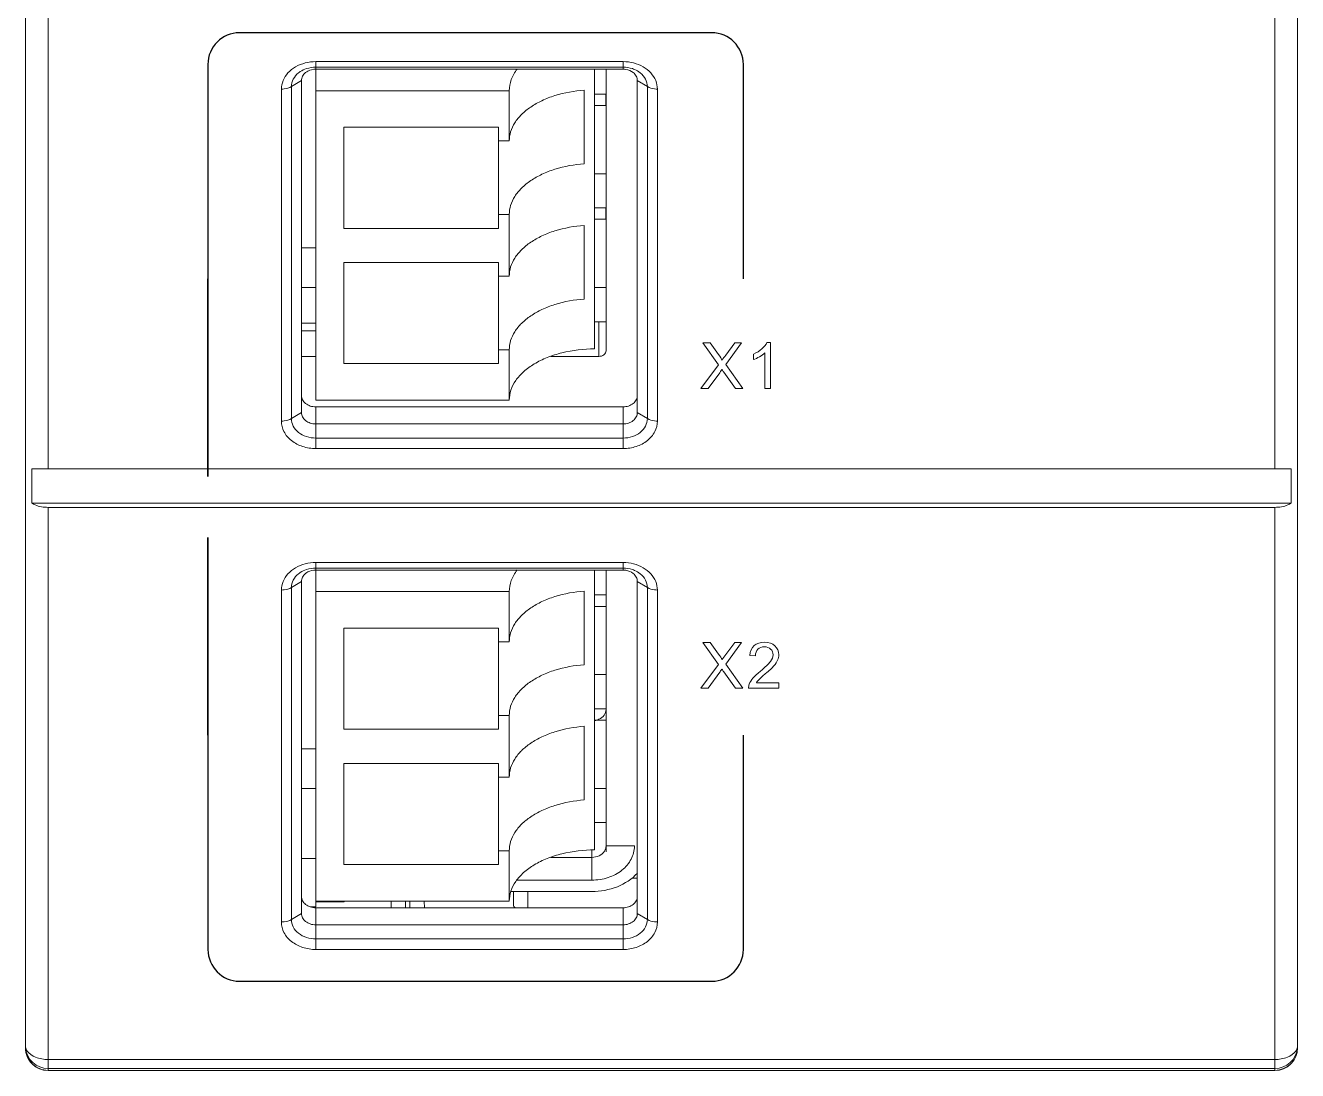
# Model space of a CAD drawing. Header units: millimetres. Extents: x 33157 to 59611, y -29750 to 1750.
# Drawn here: x 53667.38 to 53712.08, y -775.18 to -738.46 of the extents above; entities that cross this region are included whole.
import ezdxf

# ---------------------------------------------------------------- set-up
doc = ezdxf.new("R2010")
doc.units = ezdxf.units.MM
doc.layers.get('0').update_dxf_attribs({"lineweight": 18})
doc.layers.add('layer 1', color=7, linetype='Continuous', lineweight=18)
doc.layers.add('细实线', color=7, linetype='Continuous', lineweight=20)

# ---------------------------------------------------------------- blocks, each defined once
blk = doc.blocks.new('LK240S')
at = {"layer": 'layer 1', "lineweight": 25}
for points, knots in [([(53755.646, -766.932), (53755.646, -766.932), (53755.646, -766.932), (53755.646, -766.932), (53755.646, -766.932), (53755.646, -759.393), (53755.646, -759.393), (53755.646, -758.782), (53755.146, -758.282), (53754.536, -758.282), (53754.536, -758.282), (53737.941, -758.282), (53737.941, -758.282), (53737.33, -758.282), (53736.831, -758.782), (53736.831, -759.393), (53736.831, -759.393), (53736.831, -773.876), (53736.831, -773.876), (53736.831, -773.876), (53736.831, -766.932), (53736.831, -766.932)], [0, 0, 0, 0, 141550.531982, 141550.531982, 141550.531982, 283101.063963, 283101.063963, 283101.063963, 424651.595945, 424651.595945, 424651.595945, 566202.127926, 566202.127926, 566202.127926, 707752.659908, 707752.659908, 707752.659908, 849303.19189, 849303.19189, 849303.19189, 990853.723871, 990853.723871, 990853.723871, 990853.723871]), ([(53736.833, -782.959), (53736.833, -782.959), (53736.833, -776.015), (53736.833, -776.015), (53736.833, -776.015), (53736.833, -790.498), (53736.833, -790.498), (53736.833, -791.109), (53737.332, -791.608), (53737.943, -791.608), (53737.943, -791.608), (53754.537, -791.608), (53754.537, -791.608), (53755.148, -791.608), (53755.648, -791.109), (53755.648, -790.498), (53755.648, -790.498), (53755.648, -782.959), (53755.648, -782.959), (53755.648, -782.959), (53755.648, -782.959), (53755.648, -782.959), (53755.648, -782.959), (53755.648, -782.959), (53755.648, -782.959)], [0, 0, 0, 0, 140250.260456, 140250.260456, 140250.260456, 280500.520912, 280500.520912, 280500.520912, 420750.781369, 420750.781369, 420750.781369, 561001.041825, 561001.041825, 561001.041825, 701251.302281, 701251.302281, 701251.302281, 841501.562737, 841501.562737, 841501.562737, 981751.823193, 981751.823193, 981751.823193, 1122002.083649, 1122002.083649, 1122002.083649, 1122002.083649])]:
    blk.add_open_spline(points, degree=3, knots=knots, dxfattribs=at)
at = {"layer": 'layer 1'}
for points, knots in [([(53754.154, -770.785), (53754.154, -770.785), (53754.775, -769.952), (53754.775, -769.952), (53754.775, -769.952), (53754.228, -769.179), (53754.228, -769.179), (53754.228, -769.179), (53754.481, -769.179), (53754.481, -769.179), (53754.481, -769.179), (53754.774, -769.59), (53754.774, -769.59), (53754.835, -769.675), (53754.877, -769.74), (53754.902, -769.785), (53754.938, -769.729), (53754.98, -769.669), (53755.029, -769.606), (53755.029, -769.606), (53755.35, -769.179), (53755.35, -769.179), (53755.35, -769.179), (53755.583, -769.179), (53755.583, -769.179), (53755.583, -769.179), (53755.025, -769.942), (53755.025, -769.942), (53755.025, -769.942), (53755.626, -770.785), (53755.626, -770.785), (53755.626, -770.785), (53755.365, -770.785), (53755.365, -770.785), (53755.365, -770.785), (53754.959, -770.212), (53754.959, -770.212), (53754.936, -770.18), (53754.914, -770.147), (53754.894, -770.115), (53754.858, -770.169), (53754.832, -770.207), (53754.817, -770.228), (53754.817, -770.228), (53754.41, -770.785), (53754.41, -770.785), (53754.41, -770.785), (53754.154, -770.785), (53754.154, -770.785)], [0, 0, 0, 0, 135495.881895, 135495.881895, 135495.881895, 270991.763791, 270991.763791, 270991.763791, 406487.645686, 406487.645686, 406487.645686, 541983.527582, 541983.527582, 541983.527582, 677479.409477, 677479.409477, 677479.409477, 812975.291373, 812975.291373, 812975.291373, 948471.173268, 948471.173268, 948471.173268, 1083967.055163, 1083967.055163, 1083967.055163, 1219462.937059, 1219462.937059, 1219462.937059, 1354958.818954, 1354958.818954, 1354958.818954, 1490454.70085, 1490454.70085, 1490454.70085, 1625950.582745, 1625950.582745, 1625950.582745, 1761446.46464, 1761446.46464, 1761446.46464, 1896942.346536, 1896942.346536, 1896942.346536, 2032438.228431, 2032438.228431, 2032438.228431, 2167934.110327, 2167934.110327, 2167934.110327, 2167934.110327]), ([(53756.6, -770.785), (53756.6, -770.785), (53756.402, -770.785), (53756.402, -770.785), (53756.402, -770.785), (53756.402, -769.528), (53756.402, -769.528), (53756.355, -769.574), (53756.292, -769.619), (53756.215, -769.664), (53756.138, -769.709), (53756.069, -769.743), (53756.007, -769.766), (53756.007, -769.766), (53756.007, -769.575), (53756.007, -769.575), (53756.118, -769.524), (53756.214, -769.461), (53756.297, -769.387), (53756.379, -769.313), (53756.438, -769.242), (53756.472, -769.172), (53756.472, -769.172), (53756.6, -769.172), (53756.6, -769.172), (53756.6, -769.172), (53756.6, -770.785), (53756.6, -770.785)], [0, 0, 0, 0, 139180.781133, 139180.781133, 139180.781133, 278361.562265, 278361.562265, 278361.562265, 417542.343398, 417542.343398, 417542.343398, 556723.12453, 556723.12453, 556723.12453, 695903.905663, 695903.905663, 695903.905663, 835084.686796, 835084.686796, 835084.686796, 974265.467928, 974265.467928, 974265.467928, 1113446.249061, 1113446.249061, 1113446.249061, 1252627.030194, 1252627.030194, 1252627.030194, 1252627.030194]), ([(53754.154, -781.309), (53754.154, -781.309), (53754.775, -780.476), (53754.775, -780.476), (53754.775, -780.476), (53754.228, -779.703), (53754.228, -779.703), (53754.228, -779.703), (53754.481, -779.703), (53754.481, -779.703), (53754.481, -779.703), (53754.774, -780.114), (53754.774, -780.114), (53754.835, -780.199), (53754.877, -780.264), (53754.902, -780.309), (53754.938, -780.253), (53754.98, -780.193), (53755.029, -780.13), (53755.029, -780.13), (53755.35, -779.703), (53755.35, -779.703), (53755.35, -779.703), (53755.583, -779.703), (53755.583, -779.703), (53755.583, -779.703), (53755.025, -780.466), (53755.025, -780.466), (53755.025, -780.466), (53755.626, -781.309), (53755.626, -781.309), (53755.626, -781.309), (53755.365, -781.309), (53755.365, -781.309), (53755.365, -781.309), (53754.959, -780.736), (53754.959, -780.736), (53754.936, -780.704), (53754.914, -780.671), (53754.894, -780.639), (53754.858, -780.693), (53754.832, -780.731), (53754.817, -780.752), (53754.817, -780.752), (53754.41, -781.309), (53754.41, -781.309), (53754.41, -781.309), (53754.154, -781.309), (53754.154, -781.309)], [0, 0, 0, 0, 135509.316932, 135509.316932, 135509.316932, 271018.633865, 271018.633865, 271018.633865, 406527.950797, 406527.950797, 406527.950797, 542037.267729, 542037.267729, 542037.267729, 677546.584662, 677546.584662, 677546.584662, 813055.901594, 813055.901594, 813055.901594, 948565.218527, 948565.218527, 948565.218527, 1084074.535459, 1084074.535459, 1084074.535459, 1219583.852391, 1219583.852391, 1219583.852391, 1355093.169324, 1355093.169324, 1355093.169324, 1490602.486256, 1490602.486256, 1490602.486256, 1626111.803188, 1626111.803188, 1626111.803188, 1761621.120121, 1761621.120121, 1761621.120121, 1897130.437053, 1897130.437053, 1897130.437053, 2032639.753985, 2032639.753985, 2032639.753985, 2168149.070918, 2168149.070918, 2168149.070918, 2168149.070918]), ([(53756.893, -781.12), (53756.893, -781.12), (53756.893, -781.309), (53756.893, -781.309), (53756.893, -781.309), (53755.83, -781.309), (53755.83, -781.309), (53755.829, -781.261), (53755.837, -781.216), (53755.853, -781.172), (53755.881, -781.1), (53755.924, -781.028), (53755.985, -780.958), (53756.045, -780.888), (53756.131, -780.808), (53756.243, -780.716), (53756.416, -780.573), (53756.534, -780.46), (53756.596, -780.376), (53756.658, -780.292), (53756.689, -780.213), (53756.689, -780.138), (53756.689, -780.06), (53756.661, -779.994), (53756.605, -779.94), (53756.549, -779.887), (53756.476, -779.86), (53756.386, -779.86), (53756.29, -779.86), (53756.214, -779.888), (53756.157, -779.945), (53756.1, -780.002), (53756.071, -780.08), (53756.07, -780.181), (53756.07, -780.181), (53755.868, -780.16), (53755.868, -780.16), (53755.882, -780.009), (53755.934, -779.894), (53756.025, -779.815), (53756.116, -779.736), (53756.237, -779.696), (53756.39, -779.696), (53756.544, -779.696), (53756.666, -779.739), (53756.756, -779.824), (53756.846, -779.91), (53756.891, -780.016), (53756.891, -780.143), (53756.891, -780.207), (53756.878, -780.27), (53756.851, -780.332), (53756.825, -780.394), (53756.782, -780.46), (53756.721, -780.529), (53756.659, -780.597), (53756.558, -780.692), (53756.417, -780.811), (53756.298, -780.911), (53756.222, -780.978), (53756.188, -781.014), (53756.155, -781.049), (53756.127, -781.085), (53756.105, -781.12), (53756.105, -781.12), (53756.893, -781.12), (53756.893, -781.12)], [0, 0, 0, 0, 134208.233685, 134208.233685, 134208.233685, 268416.467371, 268416.467371, 268416.467371, 402624.701056, 402624.701056, 402624.701056, 536832.934741, 536832.934741, 536832.934741, 671041.168426, 671041.168426, 671041.168426, 805249.402112, 805249.402112, 805249.402112, 939457.635797, 939457.635797, 939457.635797, 1073665.869482, 1073665.869482, 1073665.869482, 1207874.103168, 1207874.103168, 1207874.103168, 1342082.336853, 1342082.336853, 1342082.336853, 1476290.570538, 1476290.570538, 1476290.570538, 1610498.804223, 1610498.804223, 1610498.804223, 1744707.037909, 1744707.037909, 1744707.037909, 1878915.271594, 1878915.271594, 1878915.271594, 2013123.505279, 2013123.505279, 2013123.505279, 2147331.738964, 2147331.738964, 2147331.738964, 2281539.97265, 2281539.97265, 2281539.97265, 2415748.206335, 2415748.206335, 2415748.206335, 2549956.44002, 2549956.44002, 2549956.44002, 2684164.673706, 2684164.673706, 2684164.673706, 2818372.907391, 2818372.907391, 2818372.907391, 2952581.141076, 2952581.141076, 2952581.141076, 2952581.141076])]:
    blk.add_open_spline(points, degree=3, knots=knots, dxfattribs=at)

msp = doc.modelspace()

# ---------------------------------------------------------------- linework, layer by layer
at = {"linetype": 'Continuous'}
for p, q in [((53667.385, -774.373), (53667.385, -609.979)), ((53712.085, -735.845), (53712.085, -774.373)), ((53711.285, -737.175), (53711.285, -754.039)), ((53668.185, -754.039), (53668.185, -737.679)), ((53677.585, -739.727), (53688.385, -739.727)), ((53677.585, -739.727), (53677.585, -739.993)), ((53688.385, -739.727), (53688.385, -739.993)), ((53677.585, -739.922), (53688.385, -739.922)), ((53677.585, -739.993), (53688.385, -739.993)), ((53677.585, -739.993), (53677.585, -751.621)), ((53687.385, -749.822), (53687.385, -739.993)), ((53687.785, -749.886), (53687.785, -739.993)), ((53676.731, -740.605), (53677.085, -740.393)), ((53676.731, -752.27), (53676.731, -740.605)), ((53677.085, -752.058), (53677.085, -740.393)), ((53689.238, -740.605), (53688.885, -740.393)), ((53688.885, -740.393), (53688.885, -752.058)), ((53689.238, -740.605), (53689.238, -752.27)), ((53676.378, -752.358), (53676.378, -740.693)), ((53677.585, -740.748), (53684.385, -740.748)), ((53684.385, -742.515), (53684.385, -740.748)), ((53687.021, -743.316), (53687.021, -740.728)), ((53687.385, -740.865), (53687.785, -740.865)), ((53687.776, -741.266), (53687.776, -740.865)), ((53689.592, -740.693), (53689.592, -752.358)), ((53687.385, -741.266), (53687.785, -741.266)), ((53684.005, -742.032), (53678.577, -742.032)), ((53678.577, -742.032), (53678.577, -745.585)), ((53684.005, -745.585), (53684.005, -742.032)), ((53684.385, -742.515), (53684.005, -742.515)), ((53687.385, -743.665), (53687.785, -743.665)), ((53684.385, -745.102), (53684.005, -745.102)), ((53684.385, -747.267), (53684.385, -745.102)), ((53687.385, -744.865), (53687.785, -744.865)), ((53687.776, -745.266), (53687.776, -744.865)), ((53678.577, -745.585), (53684.005, -745.585)), ((53687.021, -748.068), (53687.021, -745.481)), ((53687.385, -745.266), (53687.785, -745.266)), ((53677.085, -746.268), (53677.585, -746.268)), ((53684.005, -746.785), (53678.577, -746.785)), ((53678.577, -746.785), (53678.577, -750.337)), ((53684.005, -750.337), (53684.005, -746.785)), ((53684.385, -747.267), (53684.005, -747.267)), ((53677.085, -747.668), (53677.585, -747.668)), ((53687.385, -747.666), (53687.785, -747.666)), ((53677.585, -748.922), (53677.085, -748.922)), ((53687.385, -748.866), (53687.785, -748.866)), ((53687.535, -750.086), (53687.535, -748.866)), ((53677.585, -749.186), (53677.085, -749.186)), ((53684.385, -749.855), (53684.005, -749.855)), ((53684.385, -751.621), (53684.385, -749.855)), ((53677.585, -750.086), (53677.085, -750.086)), ((53678.577, -750.337), (53684.005, -750.337)), ((53687.535, -750.086), (53685.841, -750.086)), ((53677.585, -751.621), (53684.385, -751.621)), ((53676.731, -752.27), (53677.085, -752.058)), ((53677.585, -751.858), (53688.385, -751.858)), ((53677.585, -753.324), (53677.585, -751.858)), ((53688.385, -753.324), (53688.385, -751.858)), ((53689.238, -752.27), (53688.885, -752.058)), ((53688.385, -752.458), (53677.585, -752.458)), ((53688.385, -752.953), (53677.585, -752.953)), ((53688.385, -753.324), (53677.585, -753.324)), ((53667.604, -754.039), (53711.866, -754.039)), ((53667.604, -755.239), (53667.604, -754.039)), ((53711.866, -754.039), (53711.866, -755.239)), ((53667.604, -755.239), (53711.866, -755.239)), ((53711.285, -755.389), (53668.185, -755.389)), ((53668.185, -775.173), (53668.185, -755.389)), ((53711.285, -775.173), (53711.285, -755.389)), ((53677.585, -757.327), (53688.385, -757.327)), ((53677.585, -757.327), (53677.585, -757.593)), ((53677.585, -757.522), (53688.385, -757.522)), ((53677.585, -757.593), (53688.385, -757.593)), ((53677.585, -757.593), (53677.585, -769.224)), ((53687.385, -767.424), (53687.385, -757.593)), ((53687.785, -767.488), (53687.785, -757.593)), ((53688.385, -757.327), (53688.385, -757.593)), ((53676.731, -758.205), (53677.085, -757.993)), ((53677.085, -769.658), (53677.085, -757.993)), ((53689.238, -758.205), (53688.885, -757.993)), ((53688.885, -757.993), (53688.885, -769.658)), ((53676.378, -769.958), (53676.378, -758.293)), ((53676.731, -769.87), (53676.731, -758.205)), ((53677.585, -758.35), (53684.385, -758.35)), ((53684.385, -760.117), (53684.385, -758.35)), ((53687.021, -760.918), (53687.021, -758.331)), ((53687.385, -758.467), (53687.785, -758.467)), ((53689.238, -758.205), (53689.238, -769.87)), ((53689.592, -758.293), (53689.592, -769.958)), ((53687.385, -758.868), (53687.785, -758.868)), ((53684.005, -759.634), (53678.577, -759.634)), ((53678.577, -759.634), (53678.577, -763.187)), ((53684.005, -763.187), (53684.005, -759.634)), ((53684.385, -760.117), (53684.005, -760.117)), ((53687.385, -761.267), (53687.785, -761.267)), ((53687.385, -762.467), (53687.785, -762.467)), ((53684.385, -762.704), (53684.005, -762.704)), ((53684.385, -764.87), (53684.385, -762.704)), ((53687.385, -762.868), (53687.785, -762.868)), ((53678.577, -763.187), (53684.005, -763.187)), ((53687.021, -765.671), (53687.021, -763.083)), ((53677.085, -763.871), (53677.585, -763.871)), ((53684.005, -764.387), (53678.577, -764.387)), ((53678.577, -764.387), (53678.577, -767.939)), ((53684.005, -767.939), (53684.005, -764.387)), ((53684.385, -764.87), (53684.005, -764.87)), ((53677.085, -765.271), (53677.585, -765.271)), ((53687.385, -765.268), (53687.785, -765.268)), ((53687.385, -766.468), (53687.785, -766.468)), ((53684.385, -767.457), (53684.005, -767.457)), ((53684.385, -769.224), (53684.385, -767.457)), ((53687.285, -767.424), (53687.285, -767.688)), ((53688.785, -767.288), (53687.785, -767.288)), ((53677.085, -767.724), (53677.585, -767.724)), ((53678.577, -767.939), (53684.005, -767.939)), ((53685.841, -767.688), (53687.285, -767.688)), ((53687.285, -767.688), (53687.285, -768.488)), ((53684.655, -768.488), (53687.285, -768.488)), ((53688.688, -768.414), (53688.885, -768.414)), ((53677.585, -769.224), (53684.385, -769.224)), ((53677.585, -769.429), (53677.585, -769.224)), ((53678.585, -769.25), (53677.585, -769.25)), ((53678.585, -769.25), (53678.585, -769.224)), ((53680.237, -769.224), (53680.237, -769.458)), ((53680.737, -769.224), (53680.737, -769.458)), ((53680.895, -769.458), (53680.892, -769.224)), ((53681.402, -769.458), (53681.399, -769.224)), ((53684.44, -768.888), (53687.285, -768.888)), ((53684.535, -769.392), (53684.535, -768.888)), ((53685.035, -769.458), (53685.035, -768.888)), ((53676.731, -769.87), (53677.085, -769.658)), ((53677.398, -769.429), (53677.585, -769.429)), ((53677.585, -769.458), (53688.385, -769.458)), ((53677.585, -770.924), (53677.585, -769.458)), ((53688.385, -770.924), (53688.385, -769.458)), ((53689.238, -769.87), (53688.885, -769.658)), ((53688.385, -770.058), (53677.585, -770.058)), ((53688.385, -770.553), (53677.585, -770.553)), ((53688.385, -770.924), (53677.585, -770.924)), ((53711.285, -774.789), (53668.185, -774.789)), ((53711.285, -775.109), (53668.185, -775.109)), ((53668.185, -775.173), (53711.285, -775.173)), ((53668.185, -775.179), (53711.285, -775.179))]:
    msp.add_line(p, q, dxfattribs=at)
for centre, radius, start, end in [((53668.174, -774.309), 0.79, 180.0097, 184.553), ((53668.185, -774.379), 0.8, 180, 270), ((53668.185, -774.309), 0.8, 184.4934, 270.0116), ((53711.285, -774.309), 0.8, 269.9884, 355.5066), ((53711.285, -774.379), 0.8, 270, 0), ((53711.295, -774.309), 0.79, 355.447, 359.9903)]:
    msp.add_arc(centre, radius, start, end, dxfattribs=at)
for centre, major_axis, ratio, start_param, end_param in [((53685.035, -769.392), (0.5, 0), 0.244444, 3.141593, 3.727486), ((53668.185, -774.373), (0, 0.8), 0.999657, 1.570796, 3.141593), ((53711.285, -774.373), (0, 0.8), 0.999657, 3.141593, 4.712389)]:
    msp.add_ellipse(centre, major_axis=major_axis, ratio=ratio, start_param=start_param, end_param=end_param, dxfattribs=at)
for points, knots in [([(53676.378, -740.693), (53676.378, -740.591), (53676.421, -740.381), (53676.601, -740.106), (53676.876, -739.892), (53677.098, -739.804), (53677.216, -739.773)], [0, 0, 0, 0, 136944.018442, 280674.345092, 434711.860401, 598392.52304, 598392.52304, 598392.52304, 598392.52304]), ([(53688.754, -739.774), (53688.872, -739.804), (53689.094, -739.892), (53689.368, -740.106), (53689.549, -740.381), (53689.592, -740.591), (53689.592, -740.693)], [0, 0, 0, 0, 163716.529122, 317787.679171, 461552.214576, 598531.007215, 598531.007215, 598531.007215, 598531.007215]), ([(53676.731, -740.605), (53676.731, -740.515), (53676.78, -740.327), (53676.906, -740.182), (53676.981, -740.122)], [0, 0, 0, 0, 162851.697785, 337418.178086, 337418.178086, 337418.178086, 337418.178086]), ([(53676.981, -740.122), (53677.001, -740.106), (53677.086, -740.045), (53677.183, -739.999), (53677.258, -739.974)], [0, 0, 0, 0, 82083.716465, 337419.19183, 337419.19183, 337419.19183, 337419.19183]), ([(53677.085, -740.393), (53677.085, -740.34), (53677.113, -740.23), (53677.187, -740.145), (53677.231, -740.11)], [0, 0, 0, 0, 162852.976578, 337420.016622, 337420.016622, 337420.016622, 337420.016622]), ([(53677.231, -740.11), (53677.255, -740.091), (53677.36, -740.022), (53677.49, -739.993), (53677.585, -739.993)], [0, 0, 0, 0, 81193.609885, 337420.825082, 337420.825082, 337420.825082, 337420.825082]), ([(53684.664, -739.99), (53684.577, -740.102), (53684.437, -740.342), (53684.385, -740.617), (53684.385, -740.748)], [0, 0, 0, 0, 174916.56645, 337465.215913, 337465.215913, 337465.215913, 337465.215913]), ([(53688.385, -739.993), (53688.417, -739.993), (53688.542, -740.003), (53688.666, -740.052), (53688.738, -740.11)], [0, 0, 0, 0, 87587.026256, 337490.342343, 337490.342343, 337490.342343, 337490.342343]), ([(53688.712, -739.974), (53688.737, -739.983), (53688.835, -740.02), (53688.928, -740.074), (53688.988, -740.122)], [0, 0, 0, 0, 86846.747038, 337492.233576, 337492.233576, 337492.233576, 337492.233576]), ([(53688.738, -740.11), (53688.782, -740.145), (53688.856, -740.23), (53688.885, -740.34), (53688.885, -740.393)], [0, 0, 0, 0, 174605.088929, 337492.822729, 337492.822729, 337492.822729, 337492.822729]), ([(53688.988, -740.122), (53689.064, -740.182), (53689.19, -740.327), (53689.238, -740.515), (53689.238, -740.605)], [0, 0, 0, 0, 174603.64909, 337494.796156, 337494.796156, 337494.796156, 337494.796156]), ([(53676.378, -740.693), (53676.41, -740.693), (53676.532, -740.686), (53676.654, -740.651), (53676.731, -740.605)], [0, 0, 0, 0, 89919.13474, 337417.542716, 337417.542716, 337417.542716, 337417.542716]), ([(53689.592, -740.693), (53689.559, -740.693), (53689.438, -740.686), (53689.315, -740.651), (53689.238, -740.605)], [0, 0, 0, 0, 89940.647979, 337498.269677, 337498.269677, 337498.269677, 337498.269677]), ([(53687.021, -740.728), (53686.672, -740.754), (53686.161, -740.845), (53685.539, -741.084), (53685.143, -741.305), (53684.817, -741.566), (53684.573, -741.86), (53684.42, -742.18), (53684.385, -742.405), (53684.385, -742.515)], [0, 0, 0, 0, 300450.004805, 440328.978701, 570189.492532, 688940.294659, 796823.036542, 895789.388461, 989641.12856, 989641.12856, 989641.12856, 989641.12856]), ([(53687.021, -743.316), (53686.672, -743.341), (53686.161, -743.433), (53685.539, -743.671), (53685.143, -743.892), (53684.817, -744.153), (53684.573, -744.447), (53684.42, -744.767), (53684.385, -744.993), (53684.385, -745.102)], [0, 0, 0, 0, 300456.94104, 440339.144203, 570202.656014, 688956.199639, 796841.432119, 895810.068791, 989663.975566, 989663.975566, 989663.975566, 989663.975566]), ([(53687.021, -745.481), (53686.672, -745.507), (53686.161, -745.598), (53685.539, -745.836), (53685.143, -746.057), (53684.817, -746.318), (53684.573, -746.613), (53684.42, -746.932), (53684.385, -747.158), (53684.385, -747.267)], [0, 0, 0, 0, 300462.74619, 440347.652027, 570213.67294, 688969.511012, 796856.82795, 895827.376801, 989683.096935, 989683.096935, 989683.096935, 989683.096935]), ([(53687.021, -748.068), (53686.672, -748.094), (53686.161, -748.185), (53685.539, -748.423), (53685.143, -748.644), (53684.817, -748.905), (53684.573, -749.2), (53684.42, -749.52), (53684.385, -749.745), (53684.385, -749.855)], [0, 0, 0, 0, 300469.683288, 440357.818794, 570226.83806, 688985.417972, 796875.225818, 895848.059706, 989705.946784, 989705.946784, 989705.946784, 989705.946784]), ([(53687.385, -749.822), (53686.999, -749.822), (53686.429, -749.886), (53685.725, -750.109), (53685.269, -750.329), (53684.892, -750.6), (53684.607, -750.912), (53684.427, -751.257), (53684.385, -751.503), (53684.385, -751.621)], [0, 0, 0, 0, 299517.855956, 440617.086367, 571883.443595, 691600.036985, 799553.392854, 897554.262418, 989721.776656, 989721.776656, 989721.776656, 989721.776656]), ([(53687.785, -749.886), (53687.785, -749.912), (53687.771, -749.967), (53687.713, -750.033), (53687.631, -750.076), (53687.567, -750.086), (53687.535, -750.086)], [0, 0, 0, 0, 134044.120097, 277691.865294, 433941.509834, 598572.234831, 598572.234831, 598572.234831, 598572.234831]), ([(53677.085, -751.458), (53677.085, -751.511), (53677.113, -751.621), (53677.228, -751.753), (53677.393, -751.839), (53677.52, -751.858), (53677.585, -751.858)], [0, 0, 0, 0, 133993.944202, 277626.341055, 433876.697308, 598464.9945, 598464.9945, 598464.9945, 598464.9945]), ([(53688.385, -751.858), (53688.449, -751.858), (53688.576, -751.839), (53688.741, -751.753), (53688.856, -751.621), (53688.885, -751.511), (53688.885, -751.458)], [0, 0, 0, 0, 164623.489309, 320907.018831, 464569.899156, 598592.099295, 598592.099295, 598592.099295, 598592.099295]), ([(53676.378, -752.358), (53676.41, -752.358), (53676.532, -752.351), (53676.654, -752.317), (53676.731, -752.27)], [0, 0, 0, 0, 89929.02974, 337454.672754, 337454.672754, 337454.672754, 337454.672754]), ([(53677.585, -752.953), (53677.475, -752.953), (53677.258, -752.92), (53676.976, -752.774), (53676.78, -752.549), (53676.731, -752.36), (53676.731, -752.27)], [0, 0, 0, 0, 164590.99842, 320841.262229, 464473.476722, 598468.350865, 598468.350865, 598468.350865, 598468.350865]), ([(53677.585, -752.458), (53677.52, -752.458), (53677.393, -752.439), (53677.228, -752.353), (53677.113, -752.221), (53677.085, -752.111), (53677.085, -752.058)], [0, 0, 0, 0, 164589.499902, 320840.997938, 464474.444368, 598469.367717, 598469.367717, 598469.367717, 598469.367717]), ([(53688.885, -752.058), (53688.885, -752.111), (53688.856, -752.221), (53688.741, -752.353), (53688.576, -752.439), (53688.449, -752.458), (53688.385, -752.458)], [0, 0, 0, 0, 134023.019097, 277686.77729, 433971.261801, 598595.75706, 598595.75706, 598595.75706, 598595.75706]), ([(53689.238, -752.27), (53689.238, -752.36), (53689.19, -752.549), (53688.993, -752.774), (53688.712, -752.92), (53688.495, -752.953), (53688.385, -752.953)], [0, 0, 0, 0, 134025.389124, 277689.339809, 433973.808794, 598599.569795, 598599.569795, 598599.569795, 598599.569795]), ([(53689.592, -752.358), (53689.559, -752.358), (53689.438, -752.351), (53689.315, -752.317), (53689.238, -752.27)], [0, 0, 0, 0, 89950.542586, 337535.39951, 337535.39951, 337535.39951, 337535.39951]), ([(53677.585, -753.324), (53677.429, -753.324), (53677.123, -753.277), (53676.724, -753.07), (53676.447, -752.752), (53676.378, -752.485), (53676.378, -752.358)], [0, 0, 0, 0, 164600.32666, 320836.721374, 464464.085504, 598466.632636, 598466.632636, 598466.632636, 598466.632636]), ([(53689.592, -752.358), (53689.592, -752.485), (53689.523, -752.752), (53689.245, -753.07), (53688.847, -753.277), (53688.541, -753.324), (53688.385, -753.324)], [0, 0, 0, 0, 134034.037197, 277694.070319, 433966.167544, 598602.681002, 598602.681002, 598602.681002, 598602.681002]), ([(53667.604, -755.239), (53667.643, -755.264), (53667.823, -755.355), (53668.029, -755.389), (53668.185, -755.389)], [0, 0, 0, 0, 77227.919102, 337409.559927, 337409.559927, 337409.559927, 337409.559927]), ([(53711.866, -755.239), (53711.827, -755.264), (53711.646, -755.355), (53711.44, -755.389), (53711.285, -755.389)], [0, 0, 0, 0, 77290.562746, 337683.25064, 337683.25064, 337683.25064, 337683.25064]), ([(53676.378, -758.293), (53676.378, -758.191), (53676.421, -757.981), (53676.601, -757.706), (53676.876, -757.492), (53677.098, -757.404), (53677.216, -757.373)], [0, 0, 0, 0, 136966.753399, 280720.941646, 434784.029714, 598491.866032, 598491.866032, 598491.866032, 598491.866032]), ([(53676.981, -757.722), (53677.001, -757.706), (53677.086, -757.645), (53677.183, -757.599), (53677.258, -757.574)], [0, 0, 0, 0, 82097.345044, 337475.214439, 337475.214439, 337475.214439, 337475.214439]), ([(53677.231, -757.71), (53677.255, -757.691), (53677.36, -757.622), (53677.49, -757.593), (53677.585, -757.593)], [0, 0, 0, 0, 81207.090609, 337476.847684, 337476.847684, 337476.847684, 337476.847684]), ([(53684.665, -757.59), (53684.578, -757.702), (53684.437, -757.943), (53684.385, -758.218), (53684.385, -758.35)], [0, 0, 0, 0, 174980.844553, 337521.241344, 337521.241344, 337521.241344, 337521.241344]), ([(53688.385, -757.593), (53688.417, -757.593), (53688.542, -757.603), (53688.666, -757.652), (53688.738, -757.71)], [0, 0, 0, 0, 87601.565432, 337546.364698, 337546.364698, 337546.364698, 337546.364698]), ([(53688.712, -757.574), (53688.737, -757.583), (53688.835, -757.62), (53688.928, -757.674), (53688.988, -757.722)], [0, 0, 0, 0, 86861.163246, 337548.255921, 337548.255921, 337548.255921, 337548.255921]), ([(53688.754, -757.374), (53688.872, -757.404), (53689.094, -757.492), (53689.368, -757.706), (53689.549, -757.981), (53689.592, -758.191), (53689.592, -758.293)], [0, 0, 0, 0, 163743.702315, 317840.424645, 461628.821669, 598630.349649, 598630.349649, 598630.349649, 598630.349649]), ([(53676.731, -758.205), (53676.731, -758.115), (53676.78, -757.927), (53676.906, -757.782), (53676.981, -757.722)], [0, 0, 0, 0, 162878.736776, 337474.201127, 337474.201127, 337474.201127, 337474.201127]), ([(53677.085, -757.993), (53677.085, -757.94), (53677.113, -757.83), (53677.187, -757.745), (53677.231, -757.71)], [0, 0, 0, 0, 162880.015548, 337476.039484, 337476.039484, 337476.039484, 337476.039484]), ([(53688.738, -757.71), (53688.782, -757.745), (53688.856, -757.83), (53688.885, -757.94), (53688.885, -757.993)], [0, 0, 0, 0, 174634.072788, 337548.845406, 337548.845406, 337548.845406, 337548.845406]), ([(53688.988, -757.722), (53689.064, -757.782), (53689.19, -757.927), (53689.238, -758.115), (53689.238, -758.205)], [0, 0, 0, 0, 174632.632645, 337550.819034, 337550.819034, 337550.819034, 337550.819034]), ([(53676.378, -758.293), (53676.41, -758.293), (53676.532, -758.286), (53676.654, -758.251), (53676.731, -758.205)], [0, 0, 0, 0, 89934.064569, 337473.566231, 337473.566231, 337473.566231, 337473.566231]), ([(53687.021, -758.331), (53686.672, -758.356), (53686.161, -758.448), (53685.539, -758.686), (53685.143, -758.907), (53684.817, -759.168), (53684.573, -759.462), (53684.42, -759.782), (53684.385, -760.008), (53684.385, -760.117)], [0, 0, 0, 0, 300497.203059, 440398.150805, 570279.064667, 689048.521579, 796948.210964, 895930.109693, 989796.593138, 989796.593138, 989796.593138, 989796.593138]), ([(53689.592, -758.293), (53689.559, -758.293), (53689.438, -758.286), (53689.315, -758.251), (53689.238, -758.205)], [0, 0, 0, 0, 89955.577724, 337554.292882, 337554.292882, 337554.292882, 337554.292882]), ([(53687.021, -760.918), (53686.672, -760.944), (53686.161, -761.035), (53685.539, -761.273), (53685.143, -761.494), (53684.817, -761.755), (53684.573, -762.049), (53684.42, -762.369), (53684.385, -762.595), (53684.385, -762.704)], [0, 0, 0, 0, 300504.142491, 440408.320992, 570292.234216, 689064.433891, 796966.615021, 895950.799555, 989819.450675, 989819.450675, 989819.450675, 989819.450675]), ([(53687.535, -762.836), (53687.606, -762.803), (53687.731, -762.71), (53687.785, -762.559), (53687.785, -762.489)], [0, 0, 0, 0, 177661.58053, 337557.220283, 337557.220283, 337557.220283, 337557.220283]), ([(53687.021, -763.083), (53686.672, -763.109), (53686.161, -763.2), (53685.539, -763.438), (53685.143, -763.659), (53684.817, -763.92), (53684.573, -764.215), (53684.42, -764.534), (53684.385, -764.76), (53684.385, -764.87)], [0, 0, 0, 0, 300509.950317, 440416.832738, 570303.256221, 689077.751399, 796982.017948, 895968.115543, 989838.580857, 989838.580857, 989838.580857, 989838.580857]), ([(53687.021, -765.671), (53686.672, -765.696), (53686.161, -765.788), (53685.539, -766.026), (53685.143, -766.247), (53684.817, -766.508), (53684.573, -766.802), (53684.42, -767.122), (53684.385, -767.348), (53684.385, -767.457)], [0, 0, 0, 0, 300516.890611, 440427.00419, 570316.427408, 689093.66569, 797000.424294, 895988.807979, 989861.441237, 989861.441237, 989861.441237, 989861.441237]), ([(53687.385, -767.424), (53686.999, -767.424), (53686.429, -767.489), (53685.725, -767.711), (53685.269, -767.932), (53684.892, -768.202), (53684.607, -768.514), (53684.427, -768.859), (53684.385, -769.105), (53684.385, -769.224)], [0, 0, 0, 0, 299564.915117, 440686.314529, 571973.295852, 691708.69868, 799679.015789, 897695.282895, 989877.27816, 989877.27816, 989877.27816, 989877.27816]), ([(53687.285, -768.488), (53687.478, -768.488), (53687.859, -768.429), (53688.355, -768.174), (53688.698, -767.776), (53688.785, -767.446), (53688.785, -767.288)], [0, 0, 0, 0, 164462.961152, 320964.668709, 464752.543656, 598676.151568, 598676.151568, 598676.151568, 598676.151568]), ([(53687.285, -767.688), (53687.374, -767.688), (53687.547, -767.652), (53687.687, -767.539), (53687.73, -767.47)], [0, 0, 0, 0, 176738.69957, 337571.785139, 337571.785139, 337571.785139, 337571.785139]), ([(53687.73, -767.47), (53687.739, -767.456), (53687.769, -767.4), (53687.785, -767.335), (53687.785, -767.288)], [0, 0, 0, 0, 87199.609661, 337572.982869, 337572.982869, 337572.982869, 337572.982869]), ([(53687.285, -768.888), (53687.59, -768.888), (53688.184, -768.782), (53688.697, -768.451), (53688.89, -768.243)], [0, 0, 0, 0, 174771.578235, 337577.675261, 337577.675261, 337577.675261, 337577.675261]), ([(53677.085, -769.058), (53677.085, -769.111), (53677.113, -769.221), (53677.228, -769.353), (53677.393, -769.439), (53677.52, -769.458), (53677.585, -769.458)], [0, 0, 0, 0, 134016.193201, 277672.439468, 433948.740282, 598564.366506, 598564.366506, 598564.366506, 598564.366506]), ([(53688.385, -769.458), (53688.449, -769.458), (53688.576, -769.439), (53688.741, -769.353), (53688.856, -769.221), (53688.885, -769.111), (53688.885, -769.058)], [0, 0, 0, 0, 164650.818294, 320960.292293, 464647.021953, 598691.470987, 598691.470987, 598691.470987, 598691.470987]), ([(53677.585, -770.058), (53677.52, -770.058), (53677.393, -770.039), (53677.228, -769.953), (53677.113, -769.821), (53677.085, -769.711), (53677.085, -769.658)], [0, 0, 0, 0, 164616.829357, 320894.272353, 464551.568565, 598568.741256, 598568.741256, 598568.741256, 598568.741256]), ([(53688.885, -769.658), (53688.885, -769.711), (53688.856, -769.821), (53688.741, -769.953), (53688.576, -770.039), (53688.449, -770.058), (53688.385, -770.058)], [0, 0, 0, 0, 134045.268296, 277732.876151, 434043.305494, 598695.130112, 598695.130112, 598695.130112, 598695.130112]), ([(53676.378, -769.958), (53676.41, -769.958), (53676.532, -769.951), (53676.654, -769.917), (53676.731, -769.87)], [0, 0, 0, 0, 89943.964034, 337510.713027, 337510.713027, 337510.713027, 337510.713027]), ([(53677.585, -770.924), (53677.429, -770.924), (53677.123, -770.877), (53676.724, -770.67), (53676.447, -770.352), (53676.378, -770.085), (53676.378, -769.958)], [0, 0, 0, 0, 164627.658565, 320889.996352, 464541.209823, 598566.008095, 598566.008095, 598566.008095, 598566.008095]), ([(53677.585, -770.553), (53677.475, -770.553), (53677.258, -770.52), (53676.976, -770.374), (53676.78, -770.149), (53676.731, -769.96), (53676.731, -769.87)], [0, 0, 0, 0, 164618.328476, 320894.537378, 464550.601757, 598567.725521, 598567.725521, 598567.725521, 598567.725521]), ([(53689.238, -769.87), (53689.238, -769.96), (53689.19, -770.149), (53688.993, -770.374), (53688.712, -770.52), (53688.495, -770.553), (53688.385, -770.553)], [0, 0, 0, 0, 134047.63881, 277735.439287, 434045.853209, 598698.943893, 598698.943893, 598698.943893, 598698.943893]), ([(53689.592, -769.958), (53689.592, -770.085), (53689.523, -770.352), (53689.245, -770.67), (53688.847, -770.877), (53688.541, -770.924), (53688.385, -770.924)], [0, 0, 0, 0, 134056.288366, 277740.170683, 434038.210847, 598702.055832, 598702.055832, 598702.055832, 598702.055832]), ([(53689.592, -769.958), (53689.559, -769.958), (53689.438, -769.951), (53689.315, -769.917), (53689.238, -769.87)], [0, 0, 0, 0, 89965.476797, 337591.43947, 337591.43947, 337591.43947, 337591.43947]), ([(53667.385, -774.309), (53667.385, -774.324), (53667.39, -774.389), (53667.417, -774.451), (53667.445, -774.492)], [0, 0, 0, 0, 81303.974334, 337467.978865, 337467.978865, 337467.978865, 337467.978865]), ([(53667.445, -774.492), (53667.514, -774.592), (53667.761, -774.747), (53668.034, -774.789), (53668.185, -774.789)], [0, 0, 0, 0, 150718.548419, 337470.530329, 337470.530329, 337470.530329, 337470.530329]), ([(53712.025, -774.492), (53711.956, -774.592), (53711.709, -774.747), (53711.436, -774.789), (53711.285, -774.789)], [0, 0, 0, 0, 150840.962717, 337744.624992, 337744.624992, 337744.624992, 337744.624992]), ([(53712.085, -774.309), (53712.085, -774.324), (53712.08, -774.389), (53712.052, -774.451), (53712.025, -774.492)], [0, 0, 0, 0, 81371.153399, 337746.819078, 337746.819078, 337746.819078, 337746.819078])]:
    msp.add_open_spline(points, degree=3, knots=knots, dxfattribs=at)
for points in [[(53677.216, -739.773), (53677.336, -739.743), (53677.461, -739.727), (53677.585, -739.727)], [(53688.385, -739.727), (53688.509, -739.727), (53688.634, -739.743), (53688.754, -739.774)], [(53677.258, -739.974), (53677.363, -739.94), (53677.475, -739.922), (53677.585, -739.922)], [(53688.385, -739.922), (53688.495, -739.922), (53688.607, -739.94), (53688.712, -739.974)], [(53677.216, -757.373), (53677.336, -757.343), (53677.461, -757.327), (53677.585, -757.327)], [(53677.258, -757.574), (53677.363, -757.54), (53677.475, -757.522), (53677.585, -757.522)], [(53688.385, -757.327), (53688.509, -757.327), (53688.634, -757.343), (53688.754, -757.374)], [(53688.385, -757.522), (53688.495, -757.522), (53688.607, -757.54), (53688.712, -757.574)], [(53687.388, -762.88), (53687.439, -762.872), (53687.488, -762.857), (53687.535, -762.836)]]:
    msp.add_open_spline(points, degree=3, dxfattribs=at)

# ---------------------------------------------------------------- block references
at = {"layer": '细实线'}
msp.add_blockref('LK240S', (-63.035, 19.57), dxfattribs=at)

doc.saveas('drawing.dxf')
